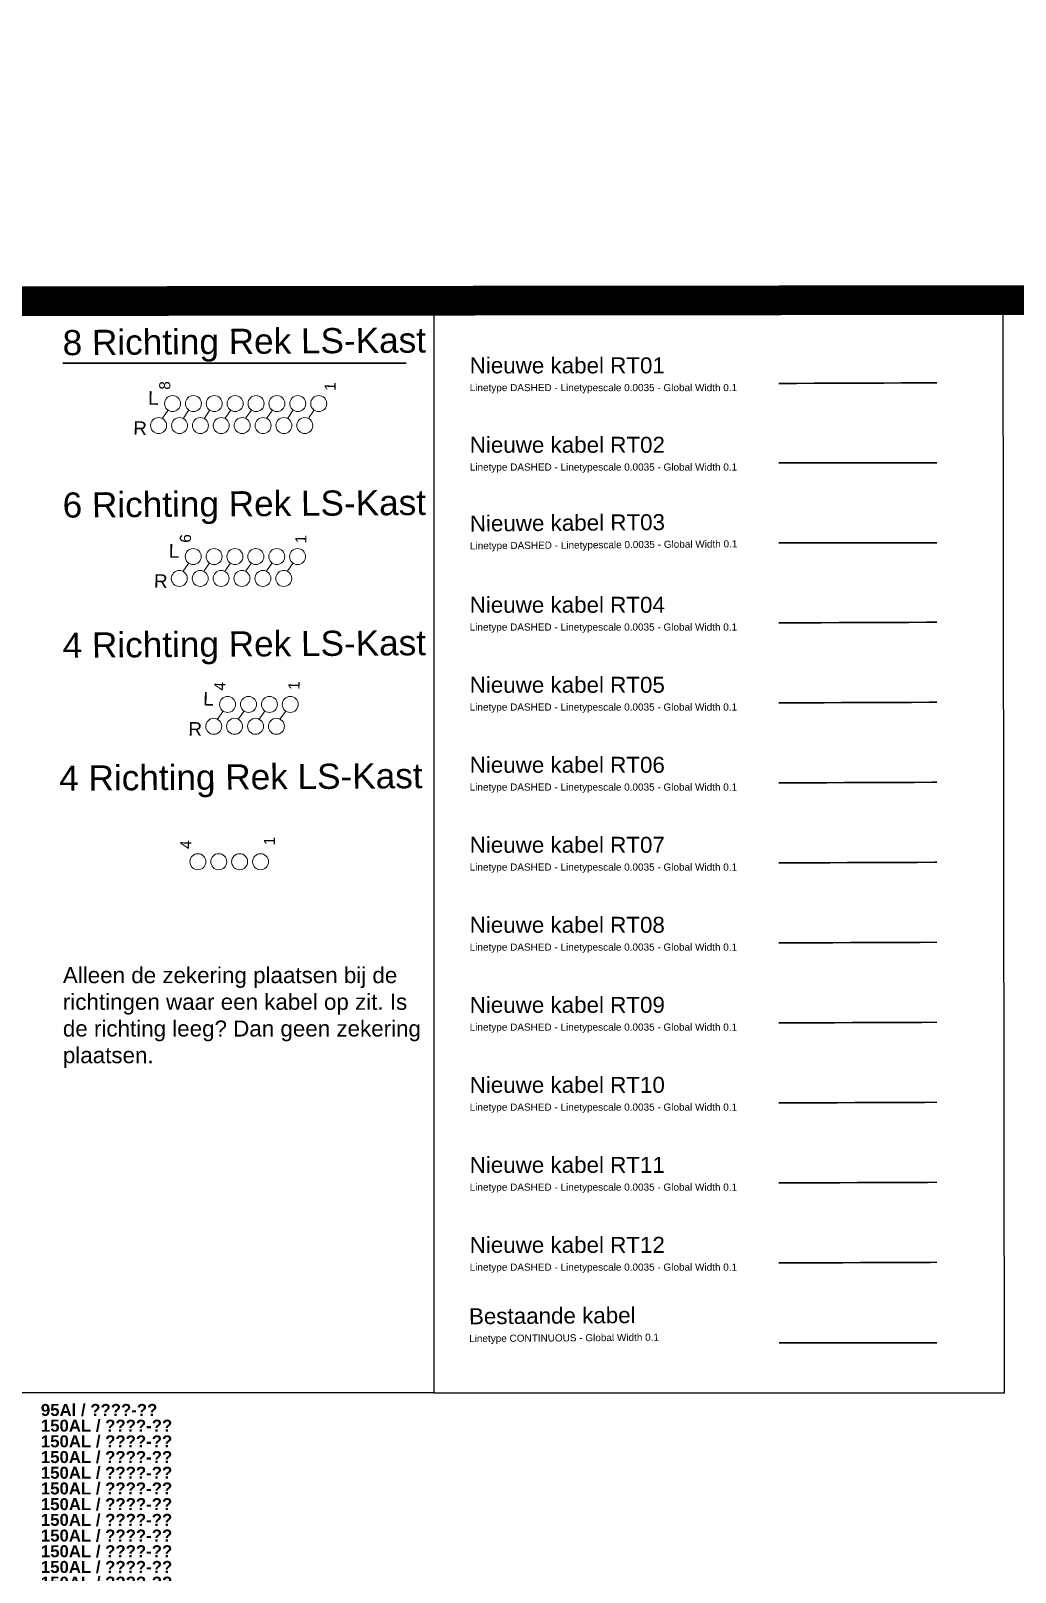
# Model space of a CAD drawing. Header units: metres. Extents: x 342 to 10732, y 11 to 2199.
# Drawn here: x 880 to 941.5, y 125.2 to 221.5 of the extents above; entities that cross this region are included whole.
import ezdxf
from ezdxf.enums import TextEntityAlignment as Align

# ---------------------------------------------------------------- set-up
doc = ezdxf.new("R2010")
doc.units = ezdxf.units.M
doc.linetypes.add('DASHED', pattern=[0.75, 0.5, -0.25])
for name, color, linetype, lineweight in [('01 - Bestaande kabel', 125, 'Continuous', 0), ('Aansluiting LS K01', 120, 'DASHED', 0), ('Aansluiting LS K02', 52, 'DASHED', 0), ('Aansluiting LS K03', 5, 'DASHED', 0), ('Aansluiting LS K06', 30, 'DASHED', 0), ('Aansluiting LS K07', 252, 'DASHED', 0), ('Aansluiting LS K08', 244, 'DASHED', 0), ('Aansluiting LS K09', 104, 'DASHED', 0), ('Aansluiting LS K10', 1, 'DASHED', 0), ('Aansluiting LS K11', 190, 'DASHED', 0), ('Aansluiting LS K12', 201, 'DASHED', 0), ('AANSLUITKAST', 7, 'Continuous', 0)]:
    doc.layers.add(name, color=color, linetype=linetype, lineweight=lineweight)
doc.layers.add('Aansluiting LS K04', color=7, linetype='DASHED', lineweight=0, true_color=0x00f000)
doc.layers.add('Aansluiting LS K05', color=7, linetype='DASHED', lineweight=0, true_color=0xeb00eb)
doc.styles.get("Standard").update_dxf_attribs({"font": 'arial.ttf'})
doc.styles.add('TM-0.5', font='', dxfattribs={"height": 0.5})
doc.styles.get('TM-0.5').set_extended_font_data('Arial Nova Light')

# ---------------------------------------------------------------- blocks, each defined once
blk = doc.blocks.new('*U213')
at = {"layer": 'AANSLUITKAST'}
for points in [[(-4.532, -0.403), (-4.213, 0.063)], [(-3.229, -0.402), (-2.91, 0.064)], [(-1.925, -0.402), (-1.606, 0.064)], [(-0.622, -0.401), (-0.301, 0.064)], [(0.674, -0.396), (0.999, 0.067)], [(1.985, -0.4), (2.304, 0.066)], [(3.289, -0.4), (3.608, 0.067)], [(4.592, -0.399), (4.909, 0.069)]]:
    blk.add_lwpolyline(points, dxfattribs=at)
for centre in [(-3.913, 0.5), (-2.609, 0.5), (-1.304, 0.5), (0, 0.5), (1.304, 0.5), (2.609, 0.5), (3.913, 0.5), (5.218, 0.5), (-4.78, -0.871), (-3.476, -0.871), (-2.171, -0.871), (-0.867, -0.871), (0.438, -0.871), (1.742, -0.871), (3.046, -0.871), (4.351, -0.871)]:
    blk.add_circle(centre, 0.5, dxfattribs=at)
at = {"color": 7}
for tag, p in [('RI8', (-4.566, -1.763)), ('RI7', (-3.262, -1.763)), ('RI6', (-1.957, -1.763)), ('RI5', (-0.653, -1.763)), ('RI4', (0.651, -1.763)), ('RI3', (1.956, -1.763)), ('RI2', (3.26, -1.763)), ('RI1', (4.565, -1.763))]:
    blk.add_attdef(tag, text='', height=0.5, rotation=90, dxfattribs=at).set_placement(p, align=Align.RIGHT)
at = {"layer": 'AANSLUITKAST', "attachment_point": 1, "style": 'TM-0.5'}
for s, width, gutter_width, insert, char_height, rotation in [('L', 1.51422, 4.229, (-5.428, 1.281), 0.846, 358.70161), ('8', 2.03256, 3.459, (-4.749, 1.372), 0.692, 88.70161), ('1', 1.43205, 3.459, (5.575, 1.31), 0.692, 88.70161), ('R', 1.40201, 4.229, (-6.353, -0.599), 0.846, 358.70161)]:
    blk.add_mtext_dynamic_manual_height_columns(s, width=width, gutter_width=gutter_width, heights=[0], dxfattribs=dict(at, insert=insert, char_height=char_height, rotation=rotation))
blk = doc.blocks.new('*U214')
at = {"layer": 'AANSLUITKAST'}
for points in [[(-4.532, -0.403), (-4.213, 0.063)], [(-3.229, -0.402), (-2.91, 0.064)], [(-1.925, -0.402), (-1.606, 0.064)], [(-0.622, -0.401), (-0.301, 0.064)], [(0.674, -0.396), (0.999, 0.067)], [(1.985, -0.4), (2.304, 0.066)]]:
    blk.add_lwpolyline(points, dxfattribs=at)
for centre in [(-3.913, 0.5), (-2.609, 0.5), (-1.304, 0.5), (0, 0.5), (1.304, 0.5), (2.609, 0.5), (-4.78, -0.871), (-3.476, -0.871), (-2.171, -0.871), (-0.867, -0.871), (0.438, -0.871), (1.742, -0.871)]:
    blk.add_circle(centre, 0.5, dxfattribs=at)
at = {"color": 7}
for tag, p in [('RI6', (-4.566, -1.763)), ('RI5', (-3.262, -1.763)), ('RI4', (-1.957, -1.763)), ('RI3', (-0.653, -1.763)), ('RI2', (0.651, -1.763)), ('RI1', (1.956, -1.763))]:
    blk.add_attdef(tag, text='', height=0.5, rotation=90, dxfattribs=at).set_placement(p, align=Align.RIGHT)
at = {"layer": 'AANSLUITKAST', "attachment_point": 1, "style": 'TM-0.5'}
for s, width, gutter_width, insert, char_height, rotation in [('L', 1.51422, 4.229, (-5.428, 1.281), 0.846, 358.70161), ('6', 2.03256, 3.459, (-4.749, 1.372), 0.692, 88.70161), ('1', 1.43205, 3.459, (2.461, 1.334), 0.692, 88.70161), ('R', 1.40201, 4.229, (-6.353, -0.599), 0.846, 358.70161)]:
    blk.add_mtext_dynamic_manual_height_columns(s, width=width, gutter_width=gutter_width, heights=[0], dxfattribs=dict(at, insert=insert, char_height=char_height, rotation=rotation))
blk = doc.blocks.new('*U215')
at = {"layer": 'AANSLUITKAST'}
for points in [[(-4.532, -0.403), (-4.213, 0.063)], [(-3.229, -0.402), (-2.91, 0.064)], [(-1.925, -0.402), (-1.606, 0.064)], [(-0.622, -0.401), (-0.301, 0.064)]]:
    blk.add_lwpolyline(points, dxfattribs=at)
for centre in [(-3.913, 0.5), (-2.609, 0.5), (-1.304, 0.5), (0, 0.5), (-4.78, -0.871), (-3.476, -0.871), (-2.171, -0.871), (-0.867, -0.871)]:
    blk.add_circle(centre, 0.5, dxfattribs=at)
at = {"color": 7}
for tag, p in [('RI4', (-4.566, -1.763)), ('RI3', (-3.262, -1.763)), ('RI2', (-1.957, -1.763)), ('RI1', (-0.653, -1.763))]:
    blk.add_attdef(tag, text='', height=0.5, rotation=90, dxfattribs=at).set_placement(p, align=Align.RIGHT)
at = {"layer": 'AANSLUITKAST', "attachment_point": 1, "style": 'TM-0.5'}
for s, width, gutter_width, insert, char_height, rotation in [('L', 1.51422, 4.229, (-5.428, 1.281), 0.846, 358.70161), ('4', 2.03256, 3.459, (-4.749, 1.372), 0.692, 88.70161), ('1', 1.43205, 3.459, (-0.12, 1.418), 0.692, 88.70161), ('R', 1.40201, 4.229, (-6.353, -0.599), 0.846, 358.70161)]:
    blk.add_mtext_dynamic_manual_height_columns(s, width=width, gutter_width=gutter_width, heights=[0], dxfattribs=dict(at, insert=insert, char_height=char_height, rotation=rotation))
blk = doc.blocks.new('*U216')
at = {"layer": 'AANSLUITKAST'}
for centre in [(-4.78, -0.871), (-3.476, -0.871), (-2.171, -0.871), (-0.867, -0.871)]:
    blk.add_circle(centre, 0.5, dxfattribs=at)
at = {"color": 7}
for tag, p in [('RI4', (-4.566, -1.763)), ('RI3', (-3.262, -1.763)), ('RI2', (-1.957, -1.763)), ('RI1', (-0.653, -1.763))]:
    blk.add_attdef(tag, text='', height=0.5, rotation=90, dxfattribs=at).set_placement(p, align=Align.RIGHT)
at = {"layer": 'AANSLUITKAST', "char_height": 0.692, "attachment_point": 1, "rotation": 88.70161, "style": 'TM-0.5'}
for s, width, insert in [('4', 2.03256, (-5.879, -0.064)), ('1', 1.43205, (-0.664, 0.163))]:
    blk.add_mtext_dynamic_manual_height_columns(s, width=width, gutter_width=3.459, heights=[0], dxfattribs=dict(at, insert=insert))
blk = doc.blocks.new('RICHTINGEN TEKST')
at = {"layer": '01 - Bestaande kabel', "insert": (-1.906, 5.015), "char_height": 0.75, "attachment_point": 7, "style": 'TM-0.5', "bg_fill": 3, "box_fill_scale": 1.1, "bg_fill_color": 256, "bg_fill_transparency": 0}
blk.add_mtext_dynamic_manual_height_columns('{\\fArial Nova Light|b1|i0|c0|p34;95Al / ????-??}', width=8.2529, gutter_width=2.5, heights=[0], dxfattribs=at)
at = {"layer": 'Aansluiting LS K01', "insert": (-1.906, 4.034), "char_height": 0.75, "attachment_point": 7, "style": 'TM-0.5', "bg_fill": 3, "box_fill_scale": 1.1, "bg_fill_color": 256, "bg_fill_transparency": 0}
blk.add_mtext_dynamic_manual_height_columns('{\\fArial Nova Light|b1|i0|c0|p34;150AL / ????-??}', width=8.2529, gutter_width=2.5, heights=[0], dxfattribs=at)
at = {"layer": 'Aansluiting LS K02', "insert": (-1.906, 3.053), "char_height": 0.75, "attachment_point": 7, "style": 'TM-0.5', "bg_fill": 3, "box_fill_scale": 1.1, "bg_fill_color": 256, "bg_fill_transparency": 0}
blk.add_mtext_dynamic_manual_height_columns('{\\fArial Nova Light|b1|i0|c0|p34;150AL / ????-??}', width=8.2529, gutter_width=2.5, heights=[0], dxfattribs=at)
at = {"layer": 'Aansluiting LS K03', "insert": (-1.906, 2.072), "char_height": 0.75, "attachment_point": 7, "style": 'TM-0.5', "bg_fill": 3, "box_fill_scale": 1.1, "bg_fill_color": 256, "bg_fill_transparency": 0}
blk.add_mtext_dynamic_manual_height_columns('{\\fArial Nova Light|b1|i0|c0|p34;150AL / ????-??}', width=8.2529, gutter_width=2.5, heights=[0], dxfattribs=at)
at = {"layer": 'Aansluiting LS K04', "insert": (-1.906, 1.091), "char_height": 0.75, "attachment_point": 7, "style": 'TM-0.5', "bg_fill": 3, "box_fill_scale": 1.1, "bg_fill_color": 256, "bg_fill_transparency": 0}
blk.add_mtext_dynamic_manual_height_columns('{\\fArial Nova Light|b1|i0|c0|p34;150AL / ????-??}', width=8.2529, gutter_width=2.5, heights=[0], dxfattribs=at)
at = {"layer": 'Aansluiting LS K05', "insert": (-1.906, 0.11), "char_height": 0.75, "attachment_point": 7, "style": 'TM-0.5', "bg_fill": 3, "box_fill_scale": 1.1, "bg_fill_color": 256, "bg_fill_transparency": 0}
blk.add_mtext_dynamic_manual_height_columns('{\\fArial Nova Light|b1|i0|c0|p34;150AL / ????-??}', width=8.2529, gutter_width=2.5, heights=[0], dxfattribs=at)
at = {"layer": 'Aansluiting LS K06', "insert": (-1.906, -0.871), "char_height": 0.75, "attachment_point": 7, "style": 'TM-0.5', "bg_fill": 3, "box_fill_scale": 1.1, "bg_fill_color": 256, "bg_fill_transparency": 0}
blk.add_mtext_dynamic_manual_height_columns('{\\fArial Nova Light|b1|i0|c0|p34;150AL / ????-??}', width=8.2529, gutter_width=2.5, heights=[0], dxfattribs=at)
at = {"layer": 'Aansluiting LS K07', "insert": (-1.906, -1.852), "char_height": 0.75, "attachment_point": 7, "style": 'TM-0.5', "bg_fill": 3, "box_fill_scale": 1.1, "bg_fill_color": 256, "bg_fill_transparency": 0}
blk.add_mtext_dynamic_manual_height_columns('{\\fArial Nova Light|b1|i0|c0|p34;150AL / ????-??}', width=8.2529, gutter_width=2.5, heights=[0], dxfattribs=at)
at = {"layer": 'Aansluiting LS K08', "insert": (-1.906, -2.833), "char_height": 0.75, "attachment_point": 7, "style": 'TM-0.5', "bg_fill": 3, "box_fill_scale": 1.1, "bg_fill_color": 256, "bg_fill_transparency": 0}
blk.add_mtext_dynamic_manual_height_columns('{\\fArial Nova Light|b1|i0|c0|p34;150AL / ????-??}', width=8.2529, gutter_width=2.5, heights=[0], dxfattribs=at)
at = {"layer": 'Aansluiting LS K09', "insert": (-1.906, -3.814), "char_height": 0.75, "attachment_point": 7, "style": 'TM-0.5', "bg_fill": 3, "box_fill_scale": 1.1, "bg_fill_color": 256, "bg_fill_transparency": 0}
blk.add_mtext_dynamic_manual_height_columns('{\\fArial Nova Light|b1|i0|c0|p34;150AL / ????-??}', width=8.2529, gutter_width=2.5, heights=[0], dxfattribs=at)
at = {"layer": 'Aansluiting LS K10', "insert": (-1.906, -4.795), "char_height": 0.75, "attachment_point": 7, "style": 'TM-0.5', "bg_fill": 3, "box_fill_scale": 1.1, "bg_fill_color": 256, "bg_fill_transparency": 0}
blk.add_mtext_dynamic_manual_height_columns('{\\fArial Nova Light|b1|i0|c0|p34;150AL / ????-??}', width=8.2529, gutter_width=2.5, heights=[0], dxfattribs=at)
at = {"layer": 'Aansluiting LS K11', "insert": (-1.906, -5.776), "char_height": 0.75, "attachment_point": 7, "style": 'TM-0.5', "bg_fill": 3, "box_fill_scale": 1.1, "bg_fill_color": 256, "bg_fill_transparency": 0}
blk.add_mtext_dynamic_manual_height_columns('{\\fArial Nova Light|b1|i0|c0|p34;150AL / ????-??}', width=8.2529, gutter_width=2.5, heights=[0], dxfattribs=at)
at = {"layer": 'Aansluiting LS K12', "insert": (-1.906, -6.757), "char_height": 0.75, "attachment_point": 7, "style": 'TM-0.5', "bg_fill": 3, "box_fill_scale": 1.1, "bg_fill_color": 256, "bg_fill_transparency": 0}
blk.add_mtext_dynamic_manual_height_columns('{\\fArial Nova Light|b1|i0|c0|p34;150AL / ????-??}', width=8.2529, gutter_width=2.5, heights=[0], dxfattribs=at)

msp = doc.modelspace()

# ---------------------------------------------------------------- linework, layer by layer
for points in [[(905.1641, 204.63718), (905.1641, 136.36962), (940.79504, 136.36962), (940.70921, 204.68439)], [(905.1641, 136.36962), (878.97852, 136.36809)]]:
    msp.add_lwpolyline(points)
at = {"const_width": 0.1}
msp.add_lwpolyline([(881.96472, 200.72074), (903.43659, 200.72074)], dxfattribs=at)
at = {"layer": '01 - Bestaande kabel', "const_width": 0.1}
msp.add_lwpolyline([(926.70672, 139.48462), (936.58091, 139.48462)], dxfattribs=at)
at = {"layer": 'Aansluiting LS K01', "ltscale": 0.0035, "const_width": 0.1}
msp.add_lwpolyline([(926.69718, 199.44665), (936.58091, 199.48437)], dxfattribs=at)
at = {"layer": 'Aansluiting LS K02', "ltscale": 0.0035, "const_width": 0.1}
msp.add_lwpolyline([(926.69718, 194.48437), (936.58091, 194.48437)], dxfattribs=at)
at = {"layer": 'Aansluiting LS K03', "ltscale": 0.0035, "const_width": 0.1}
msp.add_lwpolyline([(926.69718, 189.48437), (936.58091, 189.48437)], dxfattribs=at)
at = {"layer": 'Aansluiting LS K04', "ltscale": 0.0035, "const_width": 0.1}
msp.add_lwpolyline([(926.69718, 184.48437), (936.58091, 184.52209)], dxfattribs=at)
at = {"layer": 'Aansluiting LS K05', "ltscale": 0.0035, "const_width": 0.1}
msp.add_lwpolyline([(926.69718, 179.48437), (936.58091, 179.52209)], dxfattribs=at)
at = {"layer": 'Aansluiting LS K06', "ltscale": 0.0035, "const_width": 0.1}
msp.add_lwpolyline([(926.69718, 174.48437), (936.58091, 174.52209)], dxfattribs=at)
at = {"layer": 'Aansluiting LS K07', "ltscale": 0.0035, "const_width": 0.1}
msp.add_lwpolyline([(926.69718, 169.48437), (936.58091, 169.52209)], dxfattribs=at)
at = {"layer": 'Aansluiting LS K08', "ltscale": 0.0035, "const_width": 0.1}
msp.add_lwpolyline([(926.69718, 164.48432), (936.58091, 164.52204)], dxfattribs=at)
at = {"layer": 'Aansluiting LS K09', "linetype": 'Continuous', "const_width": 1.85405}
msp.add_lwpolyline([(1008.71125, 204.72903), (1008.83849, 77.97572), (804.90629, 77.76343), (804.77435, 204.50689), (1008.71125, 204.72903)], dxfattribs=at)
at = {"layer": 'Aansluiting LS K09', "ltscale": 0.0035, "const_width": 0.1}
msp.add_lwpolyline([(926.69718, 159.48458), (936.58091, 159.5223)], dxfattribs=at)
at = {"layer": 'Aansluiting LS K10', "ltscale": 0.0035, "const_width": 0.1}
msp.add_lwpolyline([(926.69718, 154.48458), (936.58091, 154.5223)], dxfattribs=at)
at = {"layer": 'Aansluiting LS K11', "ltscale": 0.0035, "const_width": 0.1}
msp.add_lwpolyline([(926.69718, 149.48458), (936.58091, 149.5223)], dxfattribs=at)
at = {"layer": 'Aansluiting LS K12', "ltscale": 0.0035, "const_width": 0.1}
msp.add_lwpolyline([(926.69718, 144.48458), (936.58091, 144.5223)], dxfattribs=at)

# ---------------------------------------------------------------- block references
for name, p in [('*U213', (892.7466, 197.68587)), ('*U214', (894.03826, 188.12826)), ('*U215', (896.18874, 178.88989))]:
    msp.add_blockref(name, p)
at = {"layer": '01 - Bestaande kabel'}
msp.add_blockref('*U216', (895.19743, 170.43009), dxfattribs=at)

# ---------------------------------------------------------------- texts
at = {"attachment_point": 1, "rotation": 0.4247719, "style": 'TM-0.5'}
for s, width, insert, char_height in [('8 Richting Rek LS-Kast', 22.4541522, (881.96472, 202.78017), 1.5716876), ('6 Richting Rek LS-Kast', 22.4541522, (881.96472, 192.6323), 1.5716876), ('Nieuwe kabel RT03\\P{\\H0.44538x;Linetype DASHED - Linetypescale 0.0035 - Global Width 0.1}', 18.9857139, (907.40034, 191.19178), 1), ('4 Richting Rek LS-Kast', 22.4541522, (881.96472, 183.8685), 1.5716876), ('4 Richting Rek LS-Kast', 22.4541522, (881.75069, 175.55859), 1.5716876), ('Bestaande kabel\\P{\\H0.44538x;Linetype CONTINUOUS - Global Width 0.1}', 18.9857139, (907.34663, 141.64989), 1)]:
    msp.add_mtext_dynamic_manual_height_columns(s, width=width, gutter_width=23.74305, heights=[0], dxfattribs=dict(at, insert=insert, char_height=char_height))
at = {"char_height": 1, "attachment_point": 1, "style": 'TM-0.5'}
for s, width, insert in [('Nieuwe kabel RT01\\P{\\H0.44538x;Linetype DASHED - Linetypescale 0.0035 - Global Width 0.1}', 18.9857139, (907.39661, 201.07632)), ('Nieuwe kabel RT02\\P{\\H0.44538x;Linetype DASHED - Linetypescale 0.0035 - Global Width 0.1}', 18.9857139, (907.40034, 196.11286)), ('Nieuwe kabel RT04\\P{\\H0.44538x;Linetype DASHED - Linetypescale 0.0035 - Global Width 0.1}', 18.9857139, (907.39661, 186.11403)), ('Nieuwe kabel RT05\\P{\\H0.44538x;Linetype DASHED - Linetypescale 0.0035 - Global Width 0.1}', 18.9857139, (907.39661, 181.11403)), ('Nieuwe kabel RT06\\P{\\H0.44538x;Linetype DASHED - Linetypescale 0.0035 - Global Width 0.1}', 18.9857139, (907.39661, 176.11403)), ('Nieuwe kabel RT07\\P{\\H0.44538x;Linetype DASHED - Linetypescale 0.0035 - Global Width 0.1}', 18.9857139, (907.39661, 171.11403)), ('Nieuwe kabel RT08\\P{\\H0.44538x;Linetype DASHED - Linetypescale 0.0035 - Global Width 0.1}', 18.9857139, (907.39661, 166.11398)), ('Alleen de zekering plaatsen bij de richtingen waar een kabel op zit. Is de richting leeg? Dan geen zekering plaatsen.', 23.1451191, (881.98605, 162.96927)), ('Nieuwe kabel RT09\\P{\\H0.44538x;Linetype DASHED - Linetypescale 0.0035 - Global Width 0.1}', 18.9857139, (907.39661, 161.11424)), ('Nieuwe kabel RT10\\P{\\H0.44538x;Linetype DASHED - Linetypescale 0.0035 - Global Width 0.1}', 18.9857139, (907.39661, 156.11424)), ('Nieuwe kabel RT11\\P{\\H0.44538x;Linetype DASHED - Linetypescale 0.0035 - Global Width 0.1}', 18.9857139, (907.39661, 151.11424)), ('Nieuwe kabel RT12\\P{\\H0.44538x;Linetype DASHED - Linetypescale 0.0035 - Global Width 0.1}', 18.9857139, (907.39661, 146.11424))]:
    msp.add_mtext_dynamic_manual_height_columns(s, width=width, gutter_width=23.74305, heights=[0], dxfattribs=dict(at, insert=insert))

# ---------------------------------------------------------------- next in the draw order: block references
msp.add_blockref('RICHTINGEN TEKST', (882.51656, 129.88529))

doc.saveas('drawing.dxf')
